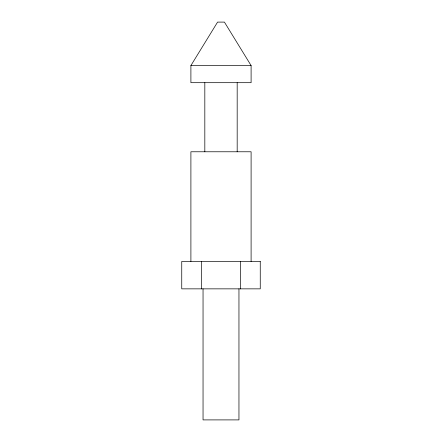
<?xml version="1.0" encoding="UTF-8"?>
<svg xmlns="http://www.w3.org/2000/svg" width="442" height="442" viewBox="0 0 442 442"><rect width="100%" height="100%" fill="white"/><g stroke="black" fill="none" stroke-linecap="round" stroke-linejoin="round"><path stroke-width="0.66" d="M190.9 65.554L217.58 22.1L224.42 22.1L251.1 65.554L251.1 82.687L190.9 82.687L190.9 65.554L251.1 65.554M251.1 261.437L251.1 151.777L190.9 151.777L190.9 261.437M240.625 261.437L240.625 288.853M238.956 288.853L238.956 419.9L203.044 419.9L203.044 288.853M237.177 82.687L237.177 151.777M204.823 82.687L204.823 151.777M201.375 261.437L201.375 288.853M260.255 261.437L181.745 261.437L181.745 288.853L260.255 288.853L260.255 261.437"/></g></svg>
